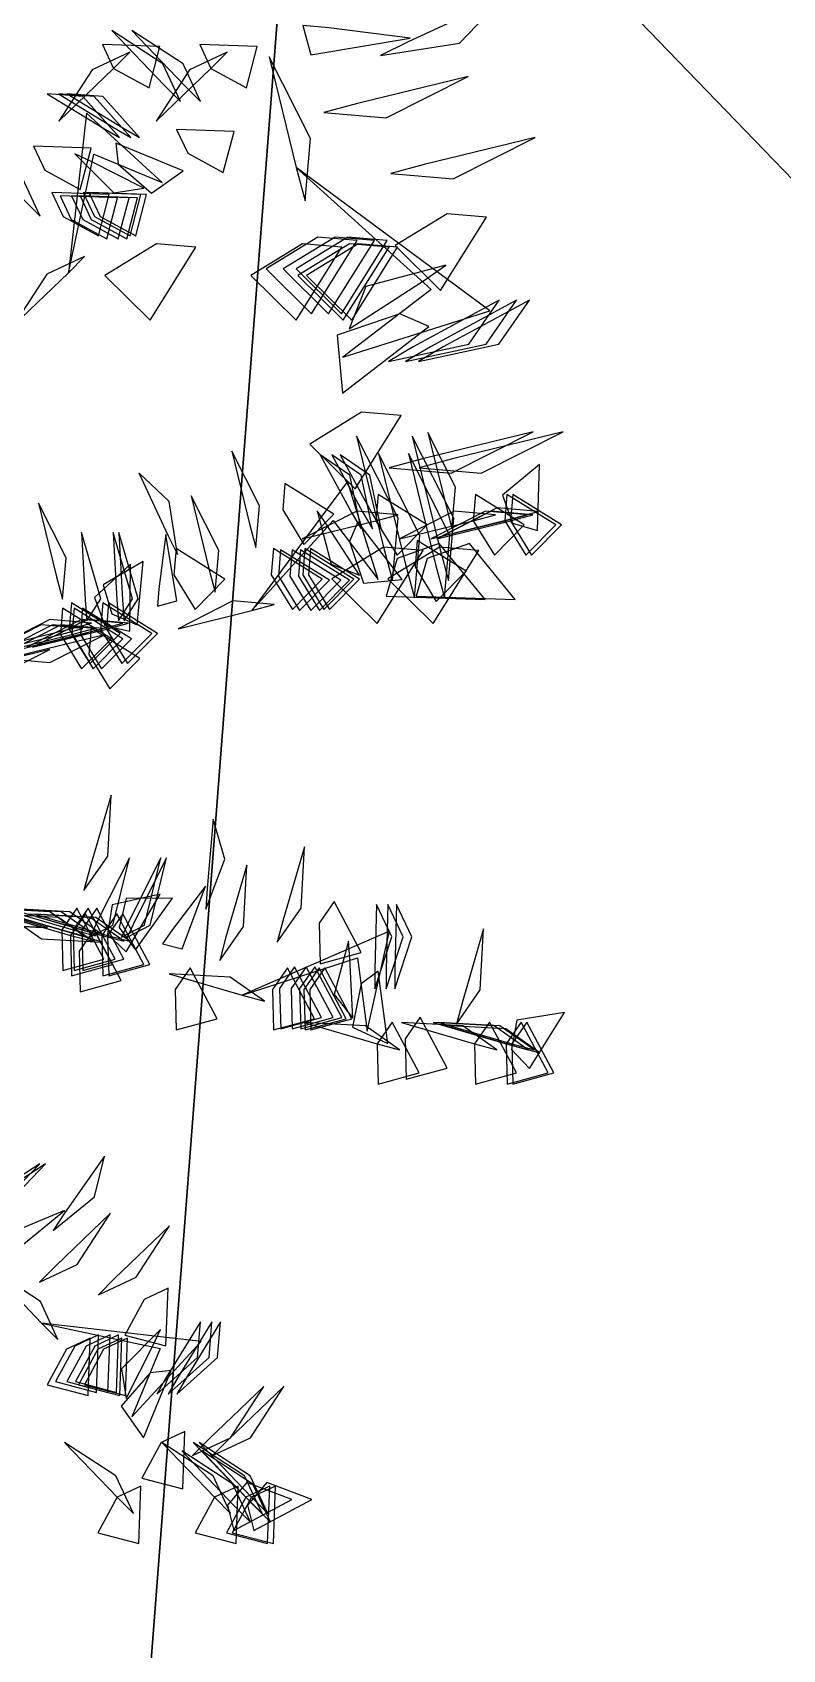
# Model space of a CAD drawing. Header units: millimetres. Extents: x 116.8 to 135.8, y -35.1 to -13.1.
# Drawn here: x 131.242 to 132.137, y -22.45 to -20.523 of the extents above; entities that cross this region are included whole.
import ezdxf

# ---------------------------------------------------------------- set-up
doc = ezdxf.new("R2010")
doc.units = ezdxf.units.MM
doc.layers.add('FOGLIE', color=62, linetype='CONTINUOUS')
doc.layers.add('PRATO', color=83, linetype='CONTINUOUS')

msp = doc.modelspace()

# ---------------------------------------------------------------- linework, layer by layer
at = {"layer": 'FOGLIE'}
for points in [[(131.689857, -20.533998, 2.150912), (131.656914, -20.550382, 2.13226), (131.751425, -20.535324, 2.106925), (131.80289, -20.481488, 2.205754)], [(131.399053, -20.585714, 2.347628), (131.418498, -20.60516, 2.347628), (131.397526, -20.560132, 2.304169), (131.336374, -20.520243, 2.342581)], [(131.422949, -20.585714, 2.446603), (131.442394, -20.60516, 2.446603), (131.421422, -20.560132, 2.403144), (131.36027, -20.520243, 2.441557)], [(131.595414, -20.517171, 3.025544), (131.564486, -20.514454, 3.052702), (131.573836, -20.549304, 2.960512), (131.69232, -20.529636, 2.930699)], [(131.338641, -20.565581, 1.764385), (131.358086, -20.546136, 1.764385), (131.313059, -20.567108, 1.720926), (131.273169, -20.62826, 1.759338)], [(131.338641, -20.565581, 1.764385), (131.381022, -20.588567, 1.742215), (131.393892, -20.539544, 1.671473), (131.325255, -20.537122, 1.747156)], [(131.454708, -20.565581, 1.446982), (131.474153, -20.546136, 1.446982), (131.429125, -20.567108, 1.403523), (131.389236, -20.62826, 1.441935)], [(131.454708, -20.565581, 1.446982), (131.497089, -20.588567, 1.424812), (131.509959, -20.539544, 1.35407), (131.441322, -20.537122, 1.429753)], [(131.556342, -20.683648, 1.681351), (131.567018, -20.723493, 1.681351), (131.573545, -20.649271, 1.616163), (131.524024, -20.551589, 1.673782)], [(131.629394, -20.607374, 3.210185), (131.58955, -20.618051, 3.210185), (131.663772, -20.624577, 3.144997), (131.761454, -20.575056, 3.202616)], [(131.325737, -20.636508, 2.194093), (131.345547, -20.647814, 2.17873), (131.301755, -20.599207, 2.170031), (131.259281, -20.595837, 2.240678)], [(131.339392, -20.636508, 2.538799), (131.359202, -20.647814, 2.523437), (131.31541, -20.599207, 2.514738), (131.272936, -20.595837, 2.585384)], [(131.349634, -20.636508, 2.293068), (131.369443, -20.647814, 2.277705), (131.325651, -20.599207, 2.269007), (131.283178, -20.595837, 2.339653)], [(131.284654, -20.809149, 1.120901), (131.315012, -20.667723, 1.221589), (131.396518, -20.701725, 1.167292), (131.306432, -20.618843, 1.175526)], [(131.427063, -20.66674, 1.092391), (131.469445, -20.689726, 1.070222), (131.482314, -20.640703, 0.999479), (131.413678, -20.63828, 1.075162)], [(131.231616, -20.722048, 1.45589), (131.251061, -20.741493, 1.45589), (131.230089, -20.696466, 1.412431), (131.168937, -20.656576, 1.450844)], [(131.256517, -20.686838, 1.310298), (131.298899, -20.709824, 1.288129), (131.311768, -20.660802, 1.217386), (131.243131, -20.658379, 1.293069)], [(131.34407, -20.679613, 1.201966), (131.383788, -20.71434, 1.196262), (131.421483, -20.68754, 1.122545), (131.34123, -20.654507, 1.176518)], [(131.709268, -20.680075, 2.183835), (131.669424, -20.690751, 2.183835), (131.743646, -20.697278, 2.118647), (131.841328, -20.647756, 2.176266)], [(131.311095, -20.675976, 1.499908), (131.292333, -20.667236, 1.518014), (131.339, -20.713907, 1.518021), (131.374642, -20.708475, 1.443816)], [(131.556342, -20.683648, 1.681351), (131.717292, -20.829154, 1.832384), (131.611992, -20.909532, 1.750938), (131.787223, -20.854668, 1.763289)], [(131.278272, -20.742017, 1.356107), (131.320653, -20.765003, 1.333937), (131.333523, -20.71598, 1.263195), (131.264886, -20.713558, 1.338878)], [(131.288146, -20.745798, 2.247844), (131.330527, -20.768784, 2.225674), (131.343397, -20.719761, 2.154932), (131.27476, -20.717338, 2.230615)], [(131.301801, -20.745798, 2.59255), (131.344182, -20.768784, 2.570381), (131.357052, -20.719761, 2.499638), (131.288415, -20.717338, 2.575321)], [(131.312042, -20.745798, 2.346819), (131.354424, -20.768784, 2.324649), (131.367293, -20.719761, 2.253907), (131.298656, -20.717338, 2.32959)], [(131.315823, -20.742017, 1.799789), (131.358204, -20.765003, 1.777619), (131.371074, -20.71598, 1.706876), (131.302437, -20.713558, 1.782559)], [(131.32265, -20.742017, 2.035281), (131.365032, -20.765003, 2.013112), (131.377901, -20.71598, 1.942369), (131.309264, -20.713558, 2.018052)], [(131.736331, -20.73883, 1.965447), (131.674685, -20.776646, 1.932193), (131.728715, -20.830131, 1.826079), (131.78334, -20.742786, 1.939604)], [(131.389746, -20.774486, 2.510265), (131.3281, -20.812302, 2.477011), (131.38213, -20.865787, 2.370897), (131.436755, -20.778442, 2.484421)], [(131.563846, -20.774486, 2.03416), (131.5022, -20.812302, 2.000906), (131.55623, -20.865787, 1.894792), (131.610855, -20.778442, 2.008317)], [(131.582252, -20.766739, 3.371765), (131.520607, -20.804555, 3.338511), (131.574637, -20.85804, 3.232397), (131.629261, -20.770695, 3.345922)], [(131.602735, -20.766739, 3.888825), (131.541089, -20.804555, 3.855571), (131.595119, -20.85804, 3.749457), (131.649744, -20.770695, 3.862982)], [(131.618097, -20.766739, 3.520228), (131.556451, -20.804555, 3.486974), (131.610481, -20.85804, 3.38086), (131.665106, -20.770695, 3.494385)], [(131.620172, -20.774486, 2.699683), (131.558527, -20.812302, 2.666429), (131.612557, -20.865787, 2.560315), (131.667181, -20.778442, 2.673839)], [(131.630413, -20.774486, 3.052922), (131.568768, -20.812302, 3.019667), (131.622798, -20.865787, 2.913553), (131.677423, -20.778442, 3.027078)], [(131.284654, -20.809149, 1.120901), (131.3041, -20.789703, 1.120901), (131.259072, -20.810676, 1.077442), (131.219182, -20.871827, 1.115855)], [(131.709507, -20.817875, 2.249863), (131.734934, -20.800057, 2.277021), (131.639306, -20.825676, 2.277032), (131.61963, -20.87605, 2.165724)], [(131.69603, -20.897539, 3.291139), (131.666486, -20.914793, 3.268095), (131.762472, -20.894361, 3.255047), (131.798705, -20.841713, 3.361017)], [(131.716513, -20.897539, 3.808199), (131.686969, -20.914793, 3.785155), (131.782955, -20.894361, 3.772107), (131.819187, -20.841713, 3.878076)], [(131.731874, -20.897539, 3.439602), (131.702331, -20.914793, 3.416558), (131.798316, -20.894361, 3.40351), (131.834549, -20.841713, 3.509479)], [(131.680052, -20.857984, 1.802949), (131.605151, -20.883533, 1.794393), (131.611694, -20.9526, 1.683817), (131.714795, -20.873123, 1.764776)], [(131.63453, -20.97545, 1.638587), (131.572884, -21.013266, 1.605332), (131.626914, -21.066751, 1.499219), (131.681539, -20.979406, 1.612743)], [(131.660716, -21.13601, 2.170472), (131.671392, -21.175854, 2.170472), (131.677919, -21.101632, 2.105284), (131.628398, -21.00395, 2.162903)], [(131.707026, -21.030874, 3.521442), (131.667182, -21.04155, 3.521442), (131.741404, -21.048077, 3.456253), (131.839086, -20.998556, 3.513872)], [(131.727284, -21.13601, 3.189234), (131.73796, -21.175854, 3.189234), (131.744487, -21.101632, 3.124045), (131.694965, -21.00395, 3.181664)], [(131.742871, -21.030874, 3.669904), (131.703026, -21.04155, 3.669904), (131.777248, -21.048077, 3.604716), (131.87493, -20.998556, 3.662335)], [(131.73513, -21.087432, 2.446603), (131.742247, -21.113995, 2.446603), (131.746598, -21.064514, 2.403144), (131.713584, -20.999393, 2.441557)], [(131.501263, -21.109834, 1.45589), (131.508381, -21.136397, 1.45589), (131.512732, -21.086916, 1.412431), (131.479718, -21.021794, 1.450844)], [(131.622344, -21.094763, 2.194093), (131.633846, -21.114459, 2.17873), (131.620225, -21.050469, 2.170031), (131.585126, -21.026313, 2.240678)], [(131.635999, -21.094763, 2.538799), (131.647501, -21.114459, 2.523437), (131.63388, -21.050469, 2.514738), (131.598781, -21.026313, 2.585384)], [(131.64624, -21.094763, 2.293068), (131.657742, -21.114459, 2.277705), (131.644121, -21.050469, 2.269007), (131.609023, -21.026313, 2.339653)], [(131.686734, -21.156668, 3.451949), (131.69741, -21.196513, 3.451949), (131.703937, -21.122291, 3.386761), (131.654416, -21.024609, 3.44438)], [(131.722578, -21.156668, 3.600412), (131.733254, -21.196513, 3.600412), (131.739781, -21.122291, 3.535223), (131.69026, -21.024609, 3.592842)], [(131.403879, -21.122775, 1.433941), (131.414802, -21.144737, 1.421507), (131.404763, -21.081729, 1.404617), (131.368873, -21.047419, 1.470502)], [(131.814335, -21.107571, 2.410313), (131.844201, -21.116276, 2.367322), (131.846846, -21.037578, 2.330268), (131.80247, -21.074031, 2.414806)], [(131.503646, -21.211785, 1.120901), (131.600649, -21.104485, 1.221589), (131.654235, -21.174685, 1.167292), (131.617659, -21.057864, 1.175526)], [(131.540434, -21.091792, 1.310298), (131.565644, -21.13289, 1.288129), (131.601301, -21.09687, 1.217386), (131.543071, -21.060453, 1.293069)], [(131.270577, -21.171646, 1.307996), (131.277694, -21.198209, 1.307996), (131.282045, -21.148728, 1.264537), (131.249031, -21.083607, 1.30295)], [(131.452797, -21.163083, 2.140123), (131.459914, -21.189646, 2.140123), (131.464265, -21.140165, 2.096664), (131.431251, -21.075044, 2.135077)], [(131.651602, -21.104651, 1.764385), (131.676813, -21.145748, 1.742215), (131.71247, -21.109728, 1.671473), (131.65424, -21.073312, 1.747156)], [(131.767669, -21.104651, 1.446982), (131.79288, -21.145748, 1.424812), (131.828536, -21.109728, 1.35407), (131.770306, -21.073312, 1.429753)], [(131.80522, -21.104651, 1.890663), (131.830431, -21.145748, 1.868494), (131.866088, -21.109728, 1.797751), (131.807857, -21.073312, 1.873434)], [(131.812048, -21.104651, 2.126156), (131.837258, -21.145748, 2.103986), (131.872915, -21.109728, 2.033244), (131.814685, -21.073312, 2.108927)], [(131.651602, -21.104651, 1.764385), (131.678165, -21.097534, 1.764385), (131.628684, -21.093183, 1.720926), (131.563563, -21.126197, 1.759338)], [(131.59313, -21.109675, 1.499908), (131.581252, -21.092724, 1.518014), (131.598331, -21.156476, 1.518021), (131.631914, -21.169593, 1.443816)], [(131.61987, -21.129311, 1.201966), (131.636903, -21.179245, 1.196262), (131.682947, -21.174883, 1.122545), (131.629962, -21.106149, 1.176518)], [(131.767669, -21.104651, 1.446982), (131.794232, -21.097534, 1.446982), (131.744751, -21.093183, 1.403523), (131.67963, -21.126197, 1.441935)], [(131.80522, -21.104651, 1.890663), (131.831783, -21.097534, 1.890663), (131.782302, -21.093183, 1.847204), (131.717181, -21.126197, 1.885617)], [(131.812048, -21.104651, 2.126156), (131.838611, -21.097534, 2.126156), (131.789129, -21.093183, 2.082697), (131.724008, -21.126197, 2.12111)], [(131.818993, -21.100961, 2.400275), (131.845556, -21.093843, 2.400275), (131.796074, -21.089492, 2.356816), (131.730953, -21.122506, 2.395228)], [(131.304782, -21.199021, 1.419853), (131.30682, -21.22394, 1.431303), (131.323459, -21.197869, 1.372998), (131.300402, -21.11879, 1.377609)], [(131.342333, -21.199021, 1.863534), (131.344371, -21.22394, 1.874984), (131.36101, -21.197869, 1.81668), (131.337953, -21.11879, 1.82129)], [(131.349161, -21.199021, 2.099027), (131.351198, -21.22394, 2.110477), (131.367838, -21.197869, 2.052173), (131.344781, -21.11879, 2.056783)], [(131.392661, -21.185737, 2.017029), (131.390849, -21.206356, 2.035135), (131.414083, -21.200122, 1.973675), (131.400971, -21.121133, 1.9538)], [(131.410586, -21.169231, 1.67351), (131.435797, -21.210328, 1.65134), (131.471454, -21.174308, 1.580598), (131.413224, -21.137892, 1.656281)], [(131.526653, -21.169231, 1.356107), (131.551864, -21.210328, 1.333937), (131.587521, -21.174308, 1.263195), (131.52929, -21.137892, 1.338878)], [(131.535144, -21.170615, 2.247844), (131.560354, -21.211712, 2.225674), (131.596011, -21.175692, 2.154932), (131.537781, -21.139276, 2.230615)], [(131.548798, -21.170615, 2.59255), (131.574009, -21.211712, 2.570381), (131.609666, -21.175692, 2.499638), (131.551436, -21.139276, 2.575321)], [(131.55904, -21.170615, 2.346819), (131.58425, -21.211712, 2.324649), (131.619907, -21.175692, 2.253907), (131.561677, -21.139276, 2.32959)], [(131.564204, -21.169231, 1.799789), (131.589415, -21.210329, 1.777619), (131.625072, -21.174308, 1.706876), (131.566841, -21.137892, 1.782559)], [(131.571032, -21.169231, 2.035281), (131.596242, -21.210328, 2.013112), (131.631899, -21.174308, 1.942369), (131.573669, -21.137892, 2.018052)], [(131.660716, -21.13601, 2.170472), (131.59907, -21.173826, 2.137218), (131.6531, -21.227311, 2.031104), (131.707725, -21.139966, 2.144629)], [(131.676818, -21.149681, 3.467007), (131.663761, -21.194482, 3.40252), (131.781808, -21.198449, 3.346939), (131.727129, -21.131884, 3.473747)], [(131.727284, -21.13601, 3.189234), (131.665638, -21.173826, 3.155979), (131.719668, -21.227311, 3.049866), (131.774293, -21.139966, 3.16339)], [(131.69818, -21.15966, 1.092391), (131.723391, -21.200757, 1.070222), (131.759047, -21.164737, 0.999479), (131.700817, -21.12832, 1.075162)], [(131.712662, -21.149681, 3.615469), (131.699605, -21.194482, 3.550982), (131.817652, -21.198449, 3.495401), (131.762973, -21.131884, 3.622209)], [(131.328264, -21.229444, 1.534015), (131.35793, -21.236254, 1.490545), (131.358738, -21.156432, 1.455888), (131.315791, -21.196294, 1.539622)], [(131.336513, -21.215444, 1.350132), (131.366703, -21.228834, 1.308596), (131.373923, -21.15342, 1.265772), (131.32624, -21.181128, 1.351815)], [(131.285637, -21.233811, 1.265232), (131.310848, -21.274909, 1.243063), (131.346505, -21.238888, 1.17232), (131.288275, -21.202472, 1.248003)], [(131.323188, -21.233811, 1.708914), (131.348399, -21.274909, 1.686744), (131.384056, -21.238888, 1.616002), (131.325826, -21.202472, 1.691685)], [(131.330016, -21.233811, 1.944406), (131.355226, -21.274908, 1.922237), (131.390883, -21.238888, 1.851494), (131.332653, -21.202472, 1.927177)], [(131.503646, -21.211785, 1.120901), (131.530209, -21.204667, 1.120901), (131.480728, -21.200316, 1.077442), (131.415606, -21.23333, 1.115855)], [(131.285637, -21.233811, 1.265232), (131.3122, -21.226694, 1.265232), (131.262719, -21.222343, 1.221773), (131.197598, -21.255357, 1.260186)], [(131.323188, -21.233811, 1.708914), (131.349751, -21.226694, 1.708914), (131.30027, -21.222343, 1.665455), (131.235149, -21.255357, 1.703868)], [(131.330016, -21.233811, 1.944406), (131.356579, -21.226694, 1.944406), (131.307097, -21.222343, 1.900947), (131.241976, -21.255357, 1.93936)], [(131.275191, -21.240269, 2.194388), (131.300401, -21.281367, 2.172218), (131.336058, -21.245346, 2.101476), (131.277828, -21.20893, 2.177159)], [(131.288845, -21.240269, 2.539094), (131.314056, -21.281367, 2.516925), (131.349713, -21.245346, 2.446182), (131.291483, -21.20893, 2.521865)], [(131.299087, -21.240269, 2.293363), (131.324297, -21.281367, 2.271194), (131.359954, -21.245346, 2.200451), (131.301724, -21.20893, 2.276134)], [(131.275191, -21.240269, 2.194388), (131.301754, -21.233152, 2.194388), (131.252272, -21.228801, 2.150929), (131.187151, -21.261815, 2.189342)], [(131.288845, -21.240269, 2.539094), (131.315408, -21.233152, 2.539094), (131.265927, -21.228801, 2.495636), (131.200806, -21.261815, 2.534048)], [(131.299087, -21.240269, 2.293363), (131.32565, -21.233152, 2.293363), (131.276168, -21.228801, 2.249904), (131.211047, -21.261815, 2.288317)], [(131.239838, -21.262136, 3.073817), (131.213275, -21.269253, 3.073817), (131.262756, -21.273604, 3.030358), (131.327878, -21.24059, 3.06877)], [(131.309112, -21.26391, 1.149411), (131.334322, -21.305007, 1.127241), (131.369979, -21.268987, 1.056499), (131.311749, -21.232571, 1.132181)], [(131.174419, -21.279665, 2.87603), (131.147856, -21.286782, 2.87603), (131.197338, -21.291133, 2.832572), (131.262459, -21.258119, 2.870984)], [(131.310206, -21.518678, 1.307996), (131.303088, -21.545241, 1.307996), (131.331597, -21.504565, 1.264537), (131.335567, -21.431661, 1.30295)], [(131.450084, -21.543005, 1.433941), (131.448563, -21.567487, 1.421507), (131.471373, -21.507901, 1.404617), (131.457446, -21.460242, 1.470502)], [(131.32111, -21.578264, 1.419853), (131.310415, -21.600863, 1.431303), (131.337861, -21.586604, 1.372998), (131.357432, -21.506592, 1.377609)], [(131.358661, -21.578264, 1.863534), (131.347966, -21.600863, 1.874984), (131.375412, -21.586604, 1.81668), (131.394983, -21.506592, 1.82129)], [(131.365489, -21.578264, 2.099027), (131.354794, -21.600863, 2.110477), (131.382239, -21.586604, 2.052173), (131.401811, -21.506592, 2.056783)], [(131.540892, -21.58049, 1.45589), (131.533775, -21.607053, 1.45589), (131.562284, -21.566377, 1.412431), (131.566253, -21.493473, 1.450844)], [(131.472294, -21.602372, 2.140123), (131.465177, -21.628935, 2.140123), (131.493686, -21.588259, 2.096664), (131.497655, -21.515355, 2.135077)], [(131.331265, -21.597576, 1.534015), (131.353551, -21.618307, 1.490545), (131.394163, -21.549583, 1.455888), (131.337038, -21.562631, 1.539622)], [(131.408889, -21.591923, 2.017029), (131.39701, -21.608874, 2.035135), (131.420248, -21.615092, 1.973675), (131.448387, -21.54013, 1.9538)], [(131.166094, -21.564146, 2.971593), (131.139531, -21.557029, 2.971593), (131.180208, -21.585537, 2.928134), (131.253111, -21.589507, 2.966546)], [(131.172922, -21.564146, 2.87603), (131.146359, -21.557029, 2.87603), (131.187035, -21.585537, 2.832572), (131.259939, -21.589507, 2.870984)], [(131.276688, -21.592363, 2.194388), (131.303251, -21.59948, 2.194388), (131.262575, -21.570971, 2.150929), (131.189671, -21.567002, 2.189342)], [(131.290343, -21.592363, 2.539094), (131.316906, -21.59948, 2.539094), (131.27623, -21.570971, 2.495636), (131.203326, -21.567002, 2.534048)], [(131.300584, -21.592363, 2.293363), (131.327147, -21.59948, 2.293363), (131.286471, -21.570971, 2.249904), (131.213567, -21.567002, 2.288317)], [(131.276688, -21.592363, 2.194388), (131.277973, -21.640559, 2.172218), (131.326862, -21.627193, 2.101476), (131.294642, -21.56654, 2.177159)], [(131.290343, -21.592363, 2.539094), (131.291628, -21.640559, 2.516925), (131.340517, -21.627193, 2.446182), (131.308297, -21.56654, 2.521865)], [(131.300584, -21.592363, 2.293363), (131.301869, -21.640559, 2.271194), (131.350758, -21.627193, 2.200451), (131.318538, -21.56654, 2.276134)], [(131.345409, -21.589576, 1.350132), (131.36486, -21.616268, 1.308596), (131.408819, -21.554567, 1.265772), (131.353671, -21.554721, 1.351815)], [(131.583835, -21.584451, 1.310298), (131.58512, -21.632648, 1.288129), (131.634009, -21.619282, 1.217386), (131.601789, -21.558629, 1.293069)], [(131.650085, -21.639927, 2.194093), (131.650198, -21.662735, 2.17873), (131.670397, -21.600507, 2.170031), (131.652079, -21.562039, 2.240678)], [(131.66374, -21.639927, 2.538799), (131.663853, -21.662736, 2.523437), (131.684052, -21.600507, 2.514738), (131.665733, -21.562039, 2.585384)], [(131.673981, -21.639927, 2.293068), (131.674095, -21.662736, 2.277705), (131.694293, -21.600507, 2.269007), (131.675975, -21.562039, 2.339653)], [(131.287135, -21.59882, 1.265232), (131.313698, -21.605938, 1.265232), (131.273021, -21.577429, 1.221773), (131.200118, -21.57346, 1.260186)], [(131.23834, -21.581675, 3.073817), (131.211777, -21.574557, 3.073817), (131.252454, -21.603066, 3.030358), (131.325358, -21.607036, 3.06877)], [(131.324686, -21.598821, 1.708914), (131.351249, -21.605938, 1.708914), (131.310573, -21.577429, 1.665455), (131.237669, -21.57346, 1.703868)], [(131.331513, -21.598821, 1.944406), (131.358076, -21.605938, 1.944406), (131.3174, -21.577429, 1.900947), (131.244496, -21.57346, 1.93936)], [(131.287135, -21.59882, 1.265232), (131.28842, -21.647017, 1.243063), (131.337309, -21.633651, 1.17232), (131.305089, -21.572998, 1.248003)], [(131.324686, -21.598821, 1.708914), (131.325971, -21.647017, 1.686744), (131.37486, -21.633651, 1.616002), (131.34264, -21.572998, 1.691685)], [(131.331513, -21.598821, 1.944406), (131.332798, -21.647017, 1.922237), (131.381687, -21.633651, 1.851494), (131.349467, -21.572998, 1.927177)], [(131.297446, -21.617849, 1.149411), (131.29873, -21.666045, 1.127241), (131.34762, -21.652679, 1.056499), (131.315399, -21.592026, 1.132181)], [(131.49198, -21.669974, 1.120901), (131.629638, -21.625551, 1.221589), (131.640944, -21.713139, 1.167292), (131.667679, -21.593681, 1.175526)], [(131.620531, -21.626286, 1.499908), (131.618719, -21.605667, 1.518014), (131.601635, -21.669417, 1.518021), (131.62416, -21.697568, 1.443816)], [(131.754627, -21.678023, 2.446603), (131.74751, -21.704586, 2.446603), (131.776019, -21.66391, 2.403144), (131.779988, -21.591006, 2.441557)], [(131.49198, -21.669974, 1.120901), (131.518543, -21.677091, 1.120901), (131.477867, -21.648583, 1.077442), (131.404963, -21.644613, 1.115855)], [(131.412084, -21.663401, 1.67351), (131.413369, -21.711597, 1.65134), (131.462258, -21.698231, 1.580598), (131.430038, -21.637578, 1.656281)], [(131.528151, -21.663401, 1.356107), (131.529435, -21.711597, 1.333937), (131.578325, -21.698231, 1.263195), (131.546105, -21.637578, 1.338878)], [(131.536641, -21.662017, 2.247844), (131.537926, -21.710213, 2.225674), (131.586815, -21.696847, 2.154932), (131.554595, -21.636195, 2.230615)], [(131.550296, -21.662017, 2.59255), (131.551581, -21.710213, 2.570381), (131.60047, -21.696847, 2.499638), (131.56825, -21.636195, 2.575321)], [(131.560537, -21.662017, 2.346819), (131.561822, -21.710213, 2.324649), (131.610711, -21.696847, 2.253907), (131.578491, -21.636195, 2.32959)], [(131.565702, -21.663401, 1.799789), (131.566986, -21.711597, 1.777619), (131.615876, -21.698231, 1.706876), (131.583656, -21.637578, 1.782559)], [(131.572529, -21.663401, 2.035281), (131.573814, -21.711597, 2.013112), (131.622703, -21.698231, 1.942369), (131.590483, -21.637578, 2.018052)], [(131.63387, -21.656662, 1.201966), (131.623654, -21.708422, 1.196262), (131.66571, -21.727667, 1.122545), (131.654191, -21.641649, 1.176518)], [(131.6531, -21.727981, 1.764385), (131.679663, -21.735098, 1.764385), (131.638987, -21.706589, 1.720926), (131.566083, -21.70262, 1.759338)], [(131.6531, -21.727981, 1.764385), (131.654385, -21.776177, 1.742215), (131.703274, -21.762811, 1.671473), (131.671054, -21.702159, 1.747156)], [(131.769167, -21.727981, 1.446982), (131.79573, -21.735098, 1.446982), (131.755053, -21.706589, 1.403523), (131.68215, -21.70262, 1.441935)], [(131.686514, -21.722099, 1.092391), (131.687799, -21.770296, 1.070222), (131.736688, -21.75693, 0.999479), (131.704468, -21.696277, 1.075162)], [(131.806718, -21.727981, 1.890663), (131.833281, -21.735098, 1.890663), (131.792604, -21.706589, 1.847204), (131.719701, -21.70262, 1.885617)], [(131.813545, -21.727981, 2.126156), (131.840108, -21.735098, 2.126156), (131.799432, -21.706589, 2.082697), (131.726528, -21.70262, 2.12111)], [(131.769167, -21.727981, 1.446982), (131.770451, -21.776177, 1.424812), (131.819341, -21.762811, 1.35407), (131.78712, -21.702159, 1.429753)], [(131.806718, -21.727981, 1.890663), (131.808002, -21.776177, 1.868494), (131.856892, -21.762811, 1.797751), (131.824672, -21.702158, 1.873434)], [(131.813151, -21.735067, 2.410313), (131.834664, -21.757539, 2.367322), (131.876303, -21.690707, 2.330268), (131.819646, -21.700087, 2.414806)], [(131.813545, -21.727981, 2.126156), (131.81483, -21.776177, 2.103986), (131.863719, -21.762811, 2.033244), (131.831499, -21.702158, 2.108927)], [(131.82049, -21.731671, 2.400275), (131.847053, -21.738788, 2.400275), (131.806377, -21.71028, 2.356816), (131.733473, -21.70631, 2.395228)], [(131.183181, -21.914861, 1.863534), (131.162618, -21.929086, 1.874984), (131.193517, -21.93046, 1.81668), (131.250472, -21.870953, 1.82129)], [(131.190008, -21.914861, 2.099027), (131.169446, -21.929086, 2.110477), (131.200344, -21.93046, 2.052173), (131.257299, -21.870953, 2.056783)], [(131.279984, -21.930038, 1.433941), (131.266426, -21.950479, 1.421507), (131.315973, -21.910281, 1.404617), (131.327741, -21.862044, 1.470502)], [(131.219849, -21.951804, 2.017029), (131.201086, -21.960545, 2.035135), (131.218101, -21.977549, 1.973675), (131.279952, -21.9267, 1.9538)], [(131.269535, -21.992557, 2.140123), (131.250089, -22.012002, 2.140123), (131.295117, -21.99103, 2.096664), (131.335007, -21.929878, 2.135077)], [(131.339884, -22.007905, 1.45589), (131.320438, -22.027351, 1.45589), (131.365466, -22.006378, 1.412431), (131.405356, -21.945227, 1.450844)], [(131.252783, -22.060944, 1.120901), (131.272228, -22.08039, 1.120901), (131.251256, -22.035362, 1.077442), (131.190104, -21.995472, 1.115855)], [(131.375093, -22.032807, 1.310298), (131.352107, -22.075189, 1.288129), (131.40113, -22.088058, 1.217386), (131.403552, -22.019421, 1.293069)], [(131.252783, -22.060944, 1.120901), (131.394209, -22.091302, 1.221589), (131.360207, -22.172808, 1.167292), (131.443089, -22.082722, 1.175526)], [(131.385955, -22.087385, 1.499908), (131.394696, -22.068622, 1.518014), (131.348025, -22.11529, 1.518021), (131.353456, -22.150932, 1.443816)], [(131.401527, -22.125923, 2.194093), (131.390221, -22.145733, 2.17873), (131.438828, -22.101941, 2.170031), (131.442198, -22.059467, 2.240678)], [(131.415182, -22.125923, 2.538799), (131.403876, -22.145733, 2.523437), (131.452483, -22.101941, 2.514738), (131.455853, -22.059467, 2.585384)], [(131.425423, -22.125923, 2.293068), (131.414118, -22.145733, 2.277705), (131.462724, -22.101941, 2.269007), (131.466094, -22.059467, 2.339653)], [(131.282363, -22.092112, 1.356107), (131.259377, -22.134494, 1.333937), (131.3084, -22.147364, 1.263195), (131.310823, -22.078727, 1.338878)], [(131.292238, -22.088332, 2.247844), (131.269252, -22.130713, 2.225674), (131.318274, -22.143583, 2.154932), (131.320697, -22.074946, 2.230615)], [(131.305892, -22.088332, 2.59255), (131.282907, -22.130713, 2.570381), (131.331929, -22.143583, 2.499638), (131.334352, -22.074946, 2.575321)], [(131.316134, -22.088332, 2.346819), (131.293148, -22.130713, 2.324649), (131.34217, -22.143583, 2.253907), (131.344593, -22.074946, 2.32959)], [(131.319914, -22.092112, 1.799789), (131.296929, -22.134494, 1.777619), (131.345951, -22.147364, 1.706876), (131.348374, -22.078727, 1.782559)], [(131.326742, -22.092112, 2.035281), (131.303756, -22.134494, 2.013112), (131.352779, -22.147364, 1.942369), (131.355201, -22.078727, 2.018052)], [(131.382319, -22.12036, 1.201966), (131.347591, -22.160078, 1.196262), (131.374391, -22.197773, 1.122545), (131.407424, -22.11752, 1.176518)], [(131.452321, -22.199239, 2.347628), (131.432875, -22.218684, 2.347628), (131.477903, -22.197712, 2.304169), (131.517793, -22.13656, 2.342581)], [(131.476217, -22.199239, 2.446603), (131.456772, -22.218684, 2.446603), (131.501799, -22.197712, 2.403144), (131.541689, -22.13656, 2.441557)], [(131.342732, -22.268548, 1.764385), (131.362178, -22.287994, 1.764385), (131.341205, -22.242966, 1.720926), (131.280054, -22.203077, 1.759338)], [(131.395192, -22.203353, 1.092391), (131.372206, -22.245735, 1.070222), (131.421228, -22.258604, 0.999479), (131.423651, -22.189967, 1.075162)], [(131.458799, -22.268548, 1.446982), (131.478245, -22.287994, 1.446982), (131.457272, -22.242966, 1.403523), (131.396121, -22.203077, 1.441935)], [(131.49635, -22.268548, 1.890663), (131.515796, -22.287994, 1.890663), (131.494823, -22.242966, 1.847204), (131.433672, -22.203077, 1.885617)], [(131.503178, -22.268548, 2.126156), (131.522623, -22.287994, 2.126156), (131.501651, -22.242966, 2.082697), (131.440499, -22.203077, 2.12111)], [(131.482536, -22.27863, 2.301299), (131.501982, -22.298076, 2.301299), (131.481009, -22.253048, 2.257841), (131.419858, -22.213159, 2.296253)], [(131.506432, -22.27863, 2.400275), (131.525878, -22.298076, 2.400275), (131.504905, -22.253048, 2.356816), (131.443754, -22.213159, 2.395228)], [(131.342732, -22.268548, 1.764385), (131.319747, -22.31093, 1.742215), (131.368769, -22.3238, 1.671473), (131.371192, -22.255163, 1.747156)], [(131.458799, -22.268548, 1.446982), (131.435813, -22.31093, 1.424812), (131.484836, -22.3238, 1.35407), (131.487259, -22.255163, 1.429753)], [(131.49635, -22.268548, 1.890663), (131.473364, -22.31093, 1.868494), (131.522387, -22.3238, 1.797751), (131.52481, -22.255163, 1.873434)], [(131.474482, -22.277902, 2.311338), (131.481877, -22.30812, 2.268346), (131.551354, -22.271061, 2.231293), (131.497597, -22.250856, 2.315831)], [(131.503178, -22.268548, 2.126156), (131.480192, -22.31093, 2.103986), (131.529215, -22.3238, 2.033244), (131.531637, -22.255163, 2.108927)], [(131.498379, -22.277902, 2.410313), (131.505773, -22.30812, 2.367322), (131.57525, -22.271061, 2.330268), (131.521493, -22.250856, 2.414806)]]:
    msp.add_3dface(points, dxfattribs=at)
at = {"layer": 'PRATO'}
for points in [[(128.843016, -20.5649), (128.843016, -18.1399), (129.343016, -18.1399), (131.565629, -20.094816)], [(128.843016, -18.1399, -0.0183), (128.843016, -20.5649, -0.0183), (131.565629, -20.094816, -0.0183), (129.343016, -18.1399, -0.0183)], [(128.843016, -22.9899), (128.843016, -20.5649), (131.565629, -20.094816), (131.343016, -22.9899)], [(128.843016, -20.5649, -0.0183), (128.843016, -22.9899, -0.0183), (131.343016, -22.9899, -0.0183), (131.565629, -20.094816, -0.0183)], [(133.843016, -22.450041), (133.843016, -22.9899), (131.343016, -22.9899), (131.565629, -20.094816)], [(133.843016, -22.9899, -0.0183), (133.843016, -22.450041, -0.0183), (131.565629, -20.094816, -0.0183), (131.343016, -22.9899, -0.0183)], [(133.736945, -21.47843), (131.565629, -20.094816), (133.358932, -20.520835), (133.630874, -21.046678)], [(133.843016, -21.910182), (133.843016, -22.450041), (131.565629, -20.094816), (133.736945, -21.47843)], [(133.843016, -22.450041, -0.0183), (133.843016, -21.910182, -0.0183), (133.736945, -21.47843, -0.0183), (131.565629, -20.094816, -0.0183)], [(131.565629, -20.094816, -0.0183), (133.736945, -21.47843, -0.0183), (133.630874, -21.046678, -0.0183), (133.358932, -20.520835, -0.0183)]]:
    msp.add_3dface(points, dxfattribs=at)

doc.saveas('drawing.dxf')
